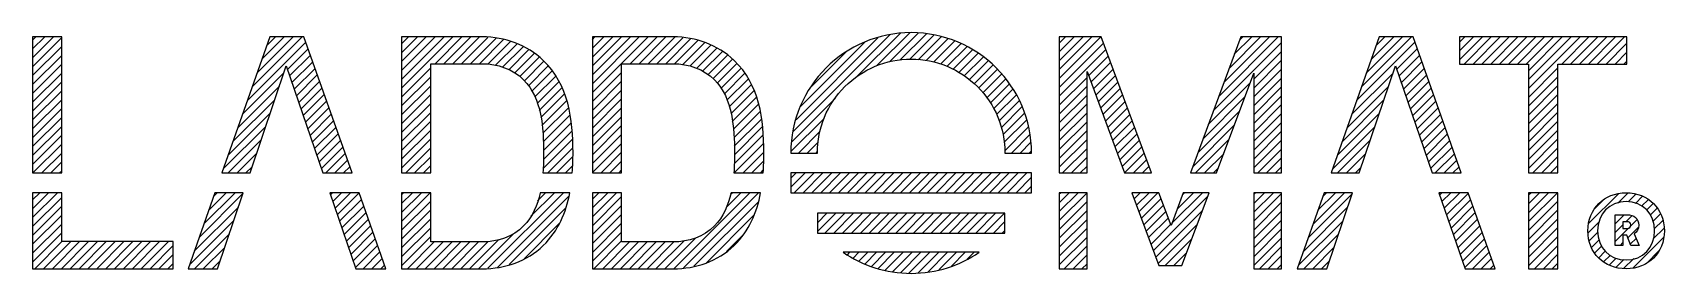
# Model space of a CAD drawing. Extents: x 85 to 497, y 598 to 659.
import ezdxf

# ---------------------------------------------------------------- set-up
doc = ezdxf.new("R2010")
doc.units = 0
doc.layers.get('0').update_dxf_attribs({"linetype": 'CONTINUOUS'})
doc.layers.add('LAYER_1', color=7, linetype='CONTINUOUS')

msp = doc.modelspace()

# ---------------------------------------------------------------- linework, layer by layer
at = {"linetype": 'ByBlock'}
for p, q in [((84.64, 657.13), (85.45, 657.94)), ((84.64, 654.89), (87.69, 657.94)), ((84.64, 652.64), (89.94, 657.94)), ((84.64, 650.4), (92, 657.76)), ((138.98, 641.88), (153.72, 656.61)), ((140.2, 645.34), (152.8, 657.94)), ((141.43, 648.81), (150.56, 657.94)), ((142.65, 652.28), (148.31, 657.94)), ((143.87, 655.75), (146.07, 657.94)), ((177.99, 656.18), (179.74, 657.94)), ((177.99, 653.94), (181.99, 657.94)), ((177.99, 651.69), (184.23, 657.94)), ((177.99, 649.45), (186.48, 657.94)), ((177.99, 647.2), (188.72, 657.94)), ((177.99, 644.96), (190.97, 657.94)), ((186.43, 651.16), (193.21, 657.94)), ((188.67, 651.16), (195.46, 657.94)), ((190.92, 651.16), (197.7, 657.94)), ((193.16, 651.16), (199.82, 657.82)), ((195.41, 651.16), (201.89, 657.63)), ((197.65, 651.16), (203.76, 657.26)), ((199.78, 651.04), (205.52, 656.78)), ((226.27, 657.32), (226.89, 657.94)), ((226.27, 655.08), (229.13, 657.94)), ((226.27, 652.83), (231.38, 657.94)), ((226.27, 650.59), (233.62, 657.94)), ((226.27, 648.34), (235.87, 657.94)), ((226.27, 646.1), (238.11, 657.94)), ((226.27, 643.85), (240.36, 657.94)), ((235.82, 651.16), (242.6, 657.94)), ((238.06, 651.16), (244.85, 657.94)), ((240.31, 651.16), (247.06, 657.91)), ((242.55, 651.16), (249.13, 657.73)), ((244.8, 651.16), (251.15, 657.51)), ((247.02, 651.13), (252.91, 657.02)), ((249.08, 650.95), (254.67, 656.54)), ((276.93, 633.9), (301.55, 658.52)), ((277.76, 636.97), (298.48, 657.69)), ((278.77, 640.22), (295.23, 656.68)), ((293.08, 647.8), (304.16, 658.88)), ((298.14, 650.61), (306.52, 659)), ((301.36, 651.59), (308.69, 658.92)), ((304.04, 652.03), (310.76, 658.74)), ((306.53, 652.27), (312.7, 658.44)), ((308.64, 652.13), (314.46, 657.95)), ((310.68, 651.93), (316.17, 657.42)), ((312.54, 651.55), (317.88, 656.89)), ((344.33, 656.39), (345.88, 657.94)), ((344.33, 654.15), (348.12, 657.94)), ((344.33, 651.9), (350.37, 657.94)), ((344.33, 649.66), (352.61, 657.94)), ((344.33, 647.41), (354.86, 657.94)), ((344.33, 645.17), (355.51, 656.35)), ((383.36, 639.3), (400.58, 656.52)), ((384.67, 642.86), (399.76, 657.94)), ((385.99, 646.42), (397.51, 657.94)), ((387.3, 649.97), (395.27, 657.94)), ((388.62, 653.53), (393.02, 657.94)), ((389.93, 657.09), (390.78, 657.94)), ((419.56, 641.82), (434.33, 656.59)), ((420.79, 645.29), (433.43, 657.94)), ((422.01, 648.76), (431.19, 657.94)), ((423.23, 652.23), (428.94, 657.94)), ((424.45, 655.7), (426.7, 657.94)), ((445.59, 656.63), (446.9, 657.94)), ((445.59, 654.38), (449.15, 657.94)), ((445.59, 652.14), (451.39, 657.94)), ((446.77, 651.07), (453.64, 657.94)), ((449.02, 651.07), (455.88, 657.94)), ((451.26, 651.07), (458.13, 657.94)), ((453.51, 651.07), (460.37, 657.94)), ((455.75, 651.07), (462.62, 657.94)), ((458, 651.07), (464.86, 657.94)), ((460.24, 651.07), (467.11, 657.94)), ((462.49, 651.07), (469.35, 657.94)), ((463.05, 649.39), (471.6, 657.94)), ((463.05, 647.14), (473.84, 657.94)), ((463.05, 644.9), (476.09, 657.94)), ((471.47, 651.07), (478.33, 657.94)), ((473.71, 651.07), (480.58, 657.94)), ((475.96, 651.07), (482.82, 657.94)), ((478.2, 651.07), (485.07, 657.94)), ((480.45, 651.07), (487.31, 657.94)), ((482.69, 651.07), (487.95, 656.33)), ((84.64, 648.15), (92, 655.51)), ((84.64, 645.91), (92, 653.27)), ((149.08, 649.72), (154.31, 654.96)), ((149.65, 648.05), (154.89, 653.3)), ((201.76, 650.77), (207.19, 656.21)), ((203.52, 650.29), (208.7, 655.46)), ((205.1, 649.63), (210.2, 654.72)), ((206.6, 648.88), (211.5, 653.78)), ((207.86, 647.89), (212.76, 652.8)), ((250.92, 650.54), (256.22, 655.84)), ((252.63, 650), (257.72, 655.1)), ((254.13, 649.26), (259.15, 654.28)), ((255.51, 648.39), (260.41, 653.29)), ((256.76, 647.4), (261.67, 652.31)), ((281.33, 645.03), (290.42, 654.12)), ((314.26, 651.02), (319.47, 656.22)), ((315.98, 650.5), (320.92, 655.43)), ((317.45, 649.72), (322.38, 654.64)), ((318.91, 648.93), (323.83, 653.86)), ((320.32, 648.1), (325.07, 652.85)), ((344.33, 642.92), (356.12, 654.71)), ((351.76, 648.1), (356.72, 653.07)), ((393.55, 647.24), (400.58, 654.28)), ((429.68, 649.7), (434.91, 654.93)), ((430.26, 648.03), (435.5, 653.27)), ((484.94, 651.07), (487.95, 654.08)), ((84.64, 643.66), (92, 651.02)), ((84.64, 641.41), (92, 648.78)), ((137.76, 638.41), (148.2, 648.84)), ((150.22, 646.38), (155.48, 651.64)), ((150.8, 644.71), (156.07, 649.98)), ((151.37, 643.04), (156.65, 648.32)), ((177.99, 642.71), (185.35, 650.08)), ((209.05, 646.84), (213.99, 651.78)), ((210.06, 645.6), (215.06, 650.6)), ((210.93, 644.23), (216.1, 649.39)), ((226.27, 641.61), (233.63, 648.97)), ((257.83, 646.23), (262.8, 651.2)), ((258.81, 644.96), (263.87, 650.02)), ((259.62, 643.53), (264.82, 648.73)), ((321.55, 647.09), (326.3, 651.84)), ((322.78, 646.07), (327.53, 650.82)), ((323.95, 645), (328.7, 649.74)), ((324.97, 643.77), (329.72, 648.51)), ((352.36, 646.47), (357.33, 651.43)), ((352.97, 644.83), (357.94, 649.8)), ((353.58, 643.19), (358.55, 648.16)), ((393.55, 645), (400.58, 652.03)), ((393.55, 642.75), (400.58, 649.79)), ((418.34, 638.36), (428.78, 648.79)), ((430.83, 646.36), (436.09, 651.61)), ((431.41, 644.69), (436.68, 649.96)), ((431.98, 643.02), (437.26, 648.3)), ((463.05, 642.65), (470.49, 650.1)), ((487.18, 651.07), (487.95, 651.84)), ((84.64, 639.17), (92, 646.53)), ((84.64, 636.92), (92, 644.29)), ((136.54, 634.94), (147.05, 645.45)), ((151.95, 641.37), (157.24, 646.66)), ((152.52, 639.7), (157.83, 645.01)), ((177.99, 640.47), (185.35, 647.83)), ((177.99, 638.22), (185.35, 645.59)), ((211.7, 642.75), (216.99, 648.04)), ((212.25, 641.06), (217.84, 646.65)), ((212.8, 639.36), (218.56, 645.12)), ((226.27, 639.36), (233.63, 646.73)), ((226.27, 637.12), (233.63, 644.48)), ((260.25, 641.91), (265.71, 647.37)), ((260.81, 640.22), (266.48, 645.9)), ((261.36, 638.53), (267.2, 644.37)), ((325.98, 642.53), (330.73, 647.28)), ((326.91, 641.22), (331.75, 646.05)), ((327.69, 639.76), (332.62, 644.68)), ((344.33, 640.68), (351.36, 647.71)), ((344.33, 638.43), (351.36, 645.46)), ((354.19, 641.55), (359.15, 646.52)), ((354.79, 639.92), (359.76, 644.88)), ((382.05, 635.74), (392.65, 646.34)), ((393.55, 640.51), (400.58, 647.54)), ((393.55, 638.26), (400.58, 645.3)), ((417.12, 634.89), (427.63, 645.4)), ((432.55, 641.34), (437.85, 646.64)), ((433.13, 639.67), (438.44, 644.98)), ((463.05, 640.41), (470.49, 647.85)), ((463.05, 638.16), (470.49, 645.61)), ((84.64, 634.68), (92, 642.04)), ((135.31, 631.47), (145.9, 642.05)), ((153.09, 638.03), (158.42, 643.35)), ((153.67, 636.36), (159, 641.69)), ((154.24, 634.69), (159.59, 640.03)), ((177.99, 635.98), (185.35, 643.34)), ((177.99, 633.73), (185.35, 641.1)), ((213.22, 637.54), (219.22, 643.54)), ((213.48, 635.56), (219.77, 641.85)), ((213.74, 633.57), (220.19, 640.02)), ((226.27, 634.87), (233.63, 642.24)), ((226.27, 632.63), (233.63, 639.99)), ((261.64, 636.56), (267.78, 642.71)), ((261.9, 634.58), (268.31, 640.99)), ((276.58, 631.3), (287.65, 642.37)), ((328.48, 638.3), (333.41, 643.23)), ((329.11, 636.69), (334.2, 641.77)), ((329.63, 634.96), (334.97, 640.3)), ((344.33, 636.19), (351.36, 643.22)), ((344.33, 633.94), (351.36, 640.97)), ((355.4, 638.28), (360.37, 643.25)), ((356.01, 636.64), (360.98, 641.61)), ((356.62, 635), (361.58, 639.97)), ((380.73, 632.18), (391.3, 642.75)), ((393.55, 636.02), (400.58, 643.05)), ((393.55, 633.77), (400.58, 640.81)), ((415.89, 631.42), (426.48, 642)), ((433.7, 638), (439.02, 643.32)), ((434.28, 636.33), (439.61, 641.67)), ((434.85, 634.66), (440.2, 640.01)), ((463.05, 635.92), (470.49, 643.36)), ((463.05, 633.67), (470.49, 641.12)), ((84.64, 632.43), (92, 639.8)), ((84.64, 630.19), (92, 637.55)), ((134.09, 628), (144.75, 638.66)), ((154.82, 633.01), (160.18, 638.37)), ((155.39, 631.34), (160.76, 636.72)), ((177.99, 631.49), (185.35, 638.85)), ((177.99, 629.24), (185.35, 636.61)), ((213.81, 631.39), (220.53, 638.11)), ((213.87, 629.21), (220.86, 636.2)), ((226.27, 630.38), (233.63, 637.75)), ((262.07, 632.5), (268.64, 639.08)), ((262.13, 630.32), (268.98, 637.17)), ((276.46, 628.93), (284.84, 637.32)), ((330.16, 633.24), (335.5, 638.59)), ((330.36, 631.2), (336.03, 636.87)), ((344.33, 631.7), (351.36, 638.73)), ((344.33, 629.45), (351.36, 636.48)), ((357.22, 633.37), (362.19, 638.33)), ((357.83, 631.73), (362.8, 636.7)), ((379.42, 628.62), (389.96, 639.16)), ((393.55, 631.53), (400.58, 638.56)), ((393.55, 629.28), (400.58, 636.32)), ((414.67, 627.95), (425.33, 638.61)), ((435.42, 632.99), (440.78, 638.35)), ((436, 631.32), (441.37, 636.69)), ((463.05, 631.43), (470.49, 638.87)), ((463.05, 629.18), (470.49, 636.63)), ((84.64, 627.94), (92, 635.31)), ((84.64, 625.7), (92, 633.06)), ((132.87, 624.54), (143.6, 635.26)), ((134.12, 623.55), (142.45, 631.87)), ((155.96, 629.67), (161.35, 635.06)), ((156.54, 628), (161.94, 633.4)), ((157.11, 626.33), (162.52, 631.74)), ((177.99, 627), (185.35, 634.36)), ((177.99, 624.75), (185.35, 632.12)), ((213.77, 624.61), (221.19, 632.04)), ((213.84, 626.93), (221.1, 634.19)), ((226.27, 628.14), (233.63, 635.5)), ((226.27, 625.89), (233.63, 633.26)), ((262.09, 625.79), (269.43, 633.13)), ((262.16, 628.1), (269.31, 635.25)), ((278.34, 628.57), (283.87, 634.1)), ((330.56, 629.15), (336.57, 635.16)), ((332.22, 628.57), (336.93, 633.27)), ((344.33, 627.21), (351.36, 634.24)), ((344.33, 624.96), (351.36, 631.99)), ((358.44, 630.09), (363.4, 635.06)), ((359.05, 628.45), (364.01, 633.42)), ((359.65, 626.82), (364.62, 631.78)), ((378.11, 625.06), (388.62, 635.58)), ((378.84, 623.55), (387.28, 631.99)), ((393.55, 627.04), (400.58, 634.07)), ((393.55, 624.79), (400.58, 631.82)), ((413.45, 624.49), (424.18, 635.21)), ((414.76, 623.55), (423.03, 631.82)), ((436.57, 629.65), (441.96, 635.03)), ((437.15, 627.98), (442.55, 633.38)), ((437.72, 626.31), (443.13, 631.72)), ((463.05, 626.94), (470.49, 634.38)), ((463.05, 624.69), (470.49, 632.14)), ((84.73, 623.55), (92, 630.82)), ((86.98, 623.55), (92, 628.57)), ((136.37, 623.55), (141.3, 628.47)), ((157.69, 624.66), (163.11, 630.08)), ((158.82, 623.55), (163.7, 628.43)), ((179.02, 623.55), (185.35, 629.87)), ((181.27, 623.55), (185.35, 627.63)), ((214.95, 623.55), (221.28, 629.88)), ((217.19, 623.55), (221.3, 627.66)), ((226.27, 623.65), (233.63, 631.01)), ((228.42, 623.55), (233.63, 628.77)), ((262.09, 623.55), (269.52, 630.98)), ((264.34, 623.55), (269.61, 628.82)), ((280.59, 628.57), (283.43, 631.41)), ((282.83, 628.57), (283.19, 628.92)), ((334.47, 628.57), (337.19, 631.29)), ((336.71, 628.57), (337.3, 629.15)), ((345.16, 623.55), (351.36, 629.75)), ((347.4, 623.55), (351.36, 627.5)), ((360.26, 625.18), (365.23, 630.14)), ((360.87, 623.55), (365.83, 628.51)), ((381.08, 623.55), (385.94, 628.4)), ((394.55, 623.55), (400.58, 629.58)), ((417, 623.55), (421.88, 628.42)), ((438.29, 624.63), (443.72, 630.06)), ((439.45, 623.55), (444.31, 628.4)), ((464.15, 623.55), (470.49, 629.89)), ((466.39, 623.55), (470.49, 627.65)), ((89.22, 623.55), (92, 626.33)), ((91.47, 623.55), (92, 624.08)), ((138.61, 623.55), (140.15, 625.08)), ((161.06, 623.55), (164.29, 626.77)), ((163.31, 623.55), (164.87, 625.11)), ((183.51, 623.55), (185.35, 625.38)), ((219.44, 623.55), (221.22, 625.33)), ((230.66, 623.55), (233.63, 626.52)), ((232.91, 623.55), (233.63, 624.28)), ((266.58, 623.55), (269.55, 626.51)), ((268.83, 623.55), (269.47, 624.19)), ((276.44, 622.18), (277.81, 623.55)), ((276.44, 619.93), (280.05, 623.55)), ((277.28, 618.53), (282.3, 623.55)), ((279.52, 618.53), (284.54, 623.55)), ((281.77, 618.53), (286.79, 623.55)), ((284.01, 618.53), (289.03, 623.55)), ((286.26, 618.53), (291.28, 623.55)), ((288.5, 618.53), (293.52, 623.55)), ((290.75, 618.53), (295.77, 623.55)), ((292.99, 618.53), (298.01, 623.55)), ((295.24, 618.53), (300.26, 623.55)), ((297.48, 618.53), (302.5, 623.55)), ((299.73, 618.53), (304.75, 623.55)), ((301.97, 618.53), (306.99, 623.55)), ((304.22, 618.53), (309.24, 623.55)), ((306.46, 618.53), (311.48, 623.55)), ((308.71, 618.53), (313.73, 623.55)), ((310.95, 618.53), (315.97, 623.55)), ((313.2, 618.53), (318.22, 623.55)), ((315.44, 618.53), (320.46, 623.55)), ((317.69, 618.53), (322.71, 623.55)), ((319.93, 618.53), (324.95, 623.55)), ((322.18, 618.53), (327.2, 623.55)), ((324.42, 618.53), (329.44, 623.55)), ((326.67, 618.53), (331.69, 623.55)), ((328.91, 618.53), (333.93, 623.55)), ((331.16, 618.53), (336.18, 623.55)), ((349.65, 623.55), (351.36, 625.26)), ((363.12, 623.55), (366.44, 626.87)), ((365.36, 623.55), (367.05, 625.23)), ((367.61, 623.55), (367.66, 623.59)), ((383.33, 623.55), (384.59, 624.82)), ((396.8, 623.55), (400.58, 627.33)), ((399.04, 623.55), (400.58, 625.09)), ((419.25, 623.55), (420.73, 625.03)), ((441.7, 623.55), (444.89, 626.74)), ((443.94, 623.55), (445.48, 625.09)), ((468.64, 623.55), (470.49, 625.4)), ((333.4, 618.53), (337.33, 622.45)), ((335.65, 618.53), (337.33, 620.2)), ((84.64, 616.72), (86.44, 618.52)), ((84.64, 614.47), (88.69, 618.52)), ((84.64, 612.23), (90.93, 618.52)), ((84.64, 609.98), (92, 617.35)), ((84.64, 607.74), (92, 615.1)), ((126.75, 607.2), (137.85, 618.29)), ((127.98, 610.66), (135.84, 618.52)), ((129.2, 614.13), (133.59, 618.52)), ((130.42, 617.6), (131.35, 618.52)), ((159.98, 617.98), (160.53, 618.52)), ((160.56, 616.3), (162.78, 618.52)), ((161.13, 614.63), (165.02, 618.52)), ((161.7, 612.96), (167.22, 618.48)), ((162.28, 611.29), (167.81, 616.82)), ((162.85, 609.62), (168.39, 615.16)), ((177.99, 618.02), (178.49, 618.52)), ((177.99, 615.77), (180.74, 618.52)), ((177.99, 613.53), (182.98, 618.52)), ((177.99, 611.28), (185.23, 618.52)), ((177.99, 609.04), (185.35, 616.4)), ((199.78, 599.4), (218.9, 618.52)), ((202.23, 599.61), (220.31, 617.69)), ((210.7, 612.57), (216.66, 618.52)), ((212.35, 616.46), (214.41, 618.52)), ((226.27, 616.91), (227.88, 618.52)), ((226.27, 614.67), (230.13, 618.52)), ((226.27, 612.42), (232.37, 618.52)), ((226.27, 610.18), (233.63, 617.54)), ((226.27, 607.93), (233.63, 615.3)), ((246.82, 599.3), (266.05, 618.52)), ((249.27, 599.5), (268.29, 618.52)), ((251.93, 599.91), (268.23, 616.22)), ((260.08, 614.8), (263.8, 618.52)), ((261.21, 618.17), (261.56, 618.52)), ((344.33, 618.23), (344.63, 618.52)), ((344.33, 615.98), (346.87, 618.52)), ((344.33, 613.74), (349.12, 618.52)), ((344.33, 611.49), (351.36, 618.52)), ((344.33, 609.25), (351.36, 616.28)), ((363.3, 616.99), (364.83, 618.52)), ((363.91, 615.35), (367.08, 618.52)), ((364.51, 613.72), (369.32, 618.52)), ((365.12, 612.08), (370.09, 617.04)), ((365.73, 610.44), (370.69, 615.41)), ((368.16, 603.89), (381.91, 617.64)), ((372.85, 610.83), (380.55, 618.52)), ((374.16, 614.39), (378.3, 618.52)), ((375.48, 617.95), (376.06, 618.52)), ((393.55, 618.06), (394.02, 618.52)), ((393.55, 615.81), (396.26, 618.52)), ((393.55, 613.57), (398.51, 618.52)), ((393.55, 611.32), (400.58, 618.35)), ((393.55, 609.08), (400.58, 616.11)), ((407.33, 607.15), (418.43, 618.24)), ((408.56, 610.61), (416.47, 618.52)), ((409.78, 614.08), (414.22, 618.52)), ((411, 617.55), (411.98, 618.52)), ((440.59, 617.95), (441.16, 618.52)), ((441.16, 616.28), (443.41, 618.52)), ((441.74, 614.61), (445.65, 618.52)), ((442.31, 612.94), (447.83, 618.45)), ((442.89, 611.27), (448.42, 616.8)), ((443.46, 609.6), (449, 615.14)), ((463.05, 617.96), (463.62, 618.52)), ((463.05, 615.71), (465.86, 618.52)), ((463.05, 613.47), (468.11, 618.52)), ((463.05, 611.22), (470.35, 618.52)), ((463.05, 608.98), (470.49, 616.42)), ((478.24, 610.7), (485.9, 618.35)), ((479.65, 614.35), (482.23, 616.94)), ((485.67, 615.88), (488.26, 618.48)), ((488.22, 616.19), (490.23, 618.2)), ((490.11, 615.83), (491.91, 617.63)), ((491.61, 615.09), (493.36, 616.84)), ((492.95, 614.18), (494.6, 615.84)), ((84.64, 605.49), (92, 612.86)), ((124.31, 600.26), (135.55, 611.5)), ((125.53, 603.73), (136.7, 614.89)), ((163.43, 607.95), (168.98, 613.5)), ((164, 606.28), (169.57, 611.85)), ((177.99, 606.79), (185.35, 614.16)), ((177.99, 604.55), (185.35, 611.91)), ((205.2, 600.33), (219.54, 614.67)), ((226.27, 605.69), (233.63, 613.05)), ((255, 600.74), (267.12, 612.86)), ((283.15, 613.17), (283.33, 613.35)), ((283.15, 610.93), (285.57, 613.35)), ((283.15, 608.68), (287.82, 613.35)), ((285.04, 608.33), (290.06, 613.35)), ((287.28, 608.33), (292.31, 613.35)), ((289.53, 608.33), (294.55, 613.35)), ((291.77, 608.33), (296.8, 613.35)), ((294.02, 608.33), (299.04, 613.35)), ((296.26, 608.33), (301.29, 613.35)), ((298.51, 608.33), (303.53, 613.35)), ((300.75, 608.33), (305.78, 613.35)), ((303, 608.33), (308.02, 613.35)), ((305.24, 608.33), (310.27, 613.35)), ((307.49, 608.33), (312.51, 613.35)), ((309.73, 608.33), (314.76, 613.35)), ((311.98, 608.33), (317, 613.35)), ((314.22, 608.33), (319.25, 613.35)), ((316.47, 608.33), (321.49, 613.35)), ((318.71, 608.33), (323.74, 613.35)), ((320.96, 608.33), (325.98, 613.35)), ((323.2, 608.33), (328.23, 613.35)), ((325.45, 608.33), (330.47, 613.35)), ((327.69, 608.33), (330.61, 611.25)), ((344.33, 607), (351.36, 614.03)), ((344.33, 604.76), (351.36, 611.79)), ((366.34, 608.8), (371.3, 613.77)), ((366.94, 607.17), (371.91, 612.13)), ((368.77, 602.25), (380.57, 614.05)), ((393.55, 606.83), (400.58, 613.86)), ((393.55, 604.59), (400.58, 611.62)), ((404.89, 600.21), (416.13, 611.45)), ((406.11, 603.68), (417.28, 614.85)), ((444.04, 607.92), (449.59, 613.48)), ((444.61, 606.25), (450.18, 611.82)), ((463.05, 606.73), (470.49, 614.18)), ((463.05, 604.49), (470.49, 611.93)), ((478.12, 608.34), (480.93, 611.14)), ((484.95, 612.92), (484.97, 612.94)), ((484.95, 610.67), (487.22, 612.94)), ((487.7, 611.18), (489.25, 612.73)), ((488.82, 610.06), (490.5, 611.74)), ((493.82, 612.81), (495.63, 614.61)), ((494.53, 611.28), (496.45, 613.19)), ((494.87, 609.37), (497.04, 611.54)), ((84.64, 603.25), (92, 610.61)), ((84.64, 601), (92, 608.37)), ((125.58, 599.29), (134.4, 608.1)), ((164.57, 604.61), (170.15, 610.19)), ((165.15, 602.94), (170.74, 608.53)), ((165.72, 601.27), (171.33, 606.87)), ((177.99, 602.3), (185.35, 609.67)), ((177.99, 600.06), (185.35, 607.42)), ((197.42, 599.29), (206.35, 608.22)), ((208.94, 601.82), (217.93, 610.82)), ((226.27, 603.44), (233.63, 610.81)), ((226.27, 601.2), (233.63, 608.56)), ((244.57, 599.29), (252.38, 607.1)), ((260.19, 603.69), (264.65, 608.15)), ((329.94, 608.33), (330.61, 609)), ((344.33, 602.51), (351.36, 609.54)), ((344.33, 600.27), (351.36, 607.3)), ((367.55, 605.53), (372.52, 610.49)), ((369.37, 600.62), (379.22, 610.47)), ((371.12, 600.11), (377.88, 606.88)), ((393.55, 602.34), (400.58, 609.37)), ((393.55, 600.1), (400.58, 607.13)), ((406.21, 599.29), (414.98, 608.05)), ((445.18, 604.58), (450.76, 610.16)), ((445.76, 602.91), (451.35, 608.5)), ((446.33, 601.24), (451.94, 606.85)), ((463.05, 602.24), (470.49, 609.69)), ((463.05, 600), (470.49, 607.44)), ((478.4, 606.37), (480.59, 608.56)), ((484.95, 608.43), (486.9, 610.38)), ((484.95, 606.18), (488.4, 609.63)), ((488.16, 607.15), (490.83, 609.82)), ((488.81, 605.56), (490.24, 606.98)), ((489.43, 599.44), (497.26, 607.27)), ((494.58, 606.84), (497.35, 609.6)), ((85.17, 599.29), (92.03, 606.15)), ((87.41, 599.29), (94.28, 606.15)), ((89.66, 599.29), (96.52, 606.15)), ((91.9, 599.29), (98.77, 606.15)), ((94.15, 599.29), (101.01, 606.15)), ((96.39, 599.29), (103.26, 606.15)), ((98.64, 599.29), (105.5, 606.15)), ((100.88, 599.29), (107.75, 606.15)), ((103.13, 599.29), (109.99, 606.15)), ((105.37, 599.29), (112.24, 606.15)), ((107.62, 599.29), (114.48, 606.15)), ((109.86, 599.29), (116.73, 606.15)), ((112.11, 599.29), (118.97, 606.15)), ((114.35, 599.29), (120.21, 605.15)), ((116.6, 599.29), (120.21, 602.9)), ((127.82, 599.29), (133.25, 604.71)), ((166.3, 599.59), (171.92, 605.21)), ((168.23, 599.29), (172.5, 603.56)), ((179.46, 599.29), (186.24, 606.07)), ((181.7, 599.29), (188.49, 606.07)), ((183.95, 599.29), (190.73, 606.07)), ((186.19, 599.29), (192.98, 606.07)), ((188.44, 599.29), (195.22, 606.07)), ((190.68, 599.29), (197.47, 606.07)), ((192.93, 599.29), (199.84, 606.19)), ((195.17, 599.29), (202.56, 606.67)), ((226.61, 599.29), (233.63, 606.32)), ((228.85, 599.29), (235.63, 606.07)), ((231.1, 599.29), (237.88, 606.07)), ((233.34, 599.29), (240.12, 606.07)), ((235.59, 599.29), (242.37, 606.07)), ((237.83, 599.29), (244.61, 606.07)), ((240.08, 599.29), (246.87, 606.08)), ((242.32, 599.29), (249.33, 606.3)), ((290.76, 602.82), (291.39, 603.46)), ((292.18, 602), (293.64, 603.46)), ((293.6, 601.18), (295.88, 603.46)), ((295.21, 600.54), (298.13, 603.46)), ((296.81, 599.89), (300.37, 603.46)), ((298.51, 599.35), (302.62, 603.46)), ((300.33, 598.92), (304.86, 603.46)), ((302.15, 598.5), (307.11, 603.46)), ((304.23, 598.33), (309.35, 603.46)), ((306.31, 598.17), (311.6, 603.46)), ((308.65, 598.26), (313.84, 603.46)), ((311.08, 598.45), (316.09, 603.46)), ((313.91, 599.03), (318.33, 603.46)), ((317.06, 599.94), (320.58, 603.46)), ((321.05, 601.68), (322.82, 603.46)), ((345.59, 599.29), (351.36, 605.05)), ((347.84, 599.29), (351.36, 602.81)), ((373.36, 600.11), (376.54, 603.29)), ((394.99, 599.29), (400.58, 604.88)), ((408.46, 599.29), (413.83, 604.66)), ((446.91, 599.57), (452.52, 605.19)), ((448.87, 599.29), (453.11, 603.53)), ((464.58, 599.29), (470.49, 605.2)), ((466.83, 599.29), (470.49, 602.95)), ((478.97, 604.69), (480.93, 606.65)), ((479.77, 603.25), (481.6, 605.08)), ((480.78, 602.01), (482.47, 603.7)), ((482.02, 601.01), (483.78, 602.77)), ((486.22, 605.21), (486.92, 605.91)), ((490.71, 605.21), (490.92, 605.42)), ((492.9, 600.66), (496.05, 603.81)), ((118.84, 599.29), (120.21, 600.66)), ((130.07, 599.29), (132.1, 601.31)), ((170.48, 599.29), (173.09, 601.9)), ((172.72, 599.29), (173.68, 600.24)), ((350.08, 599.29), (351.36, 600.56)), ((397.23, 599.29), (400.58, 602.64)), ((399.48, 599.29), (400.58, 600.39)), ((410.7, 599.29), (412.68, 601.26)), ((451.11, 599.29), (453.7, 601.87)), ((453.36, 599.29), (454.29, 600.21)), ((469.07, 599.29), (470.49, 600.71)), ((483.46, 600.21), (485.26, 602)), ((485.14, 599.63), (487.15, 601.65)), ((487.09, 599.35), (489.65, 601.9))]:
    msp.add_line(p, q, dxfattribs=at)
at = {"layer": 'LAYER_1', "color": 7}
for p, q in [((92, 657.94), (84.64, 657.94)), ((84.64, 657.94), (84.64, 623.55)), ((92, 623.55), (92, 657.94)), ((144.65, 657.94), (132.52, 623.55)), ((153.25, 657.94), (144.65, 657.94)), ((165.43, 623.55), (153.25, 657.94)), ((198.42, 657.94), (177.99, 657.94)), ((177.99, 657.94), (177.99, 623.55)), ((246.71, 657.94), (226.27, 657.94)), ((226.27, 657.94), (226.27, 623.55)), ((354.92, 657.94), (344.33, 657.94)), ((344.33, 657.94), (344.33, 623.55)), ((367.67, 623.55), (354.92, 657.94)), ((390.24, 657.94), (377.55, 623.55)), ((400.58, 657.94), (390.24, 657.94)), ((400.58, 623.55), (400.58, 657.94)), ((425.25, 657.94), (413.12, 623.55)), ((433.85, 657.94), (425.25, 657.94)), ((446.02, 623.55), (433.85, 657.94)), ((487.95, 657.94), (445.59, 657.94)), ((445.59, 657.94), (445.59, 651.07)), ((487.95, 651.07), (487.95, 657.94)), ((139.63, 623.55), (148.78, 650.58)), ((148.78, 650.58), (158.07, 623.55)), ((185.35, 651.16), (198.42, 651.16)), ((185.35, 623.55), (185.35, 651.16)), ((233.63, 651.16), (246.71, 651.16)), ((233.63, 623.55), (233.63, 651.16)), ((351.36, 649.17), (360.87, 623.55)), ((351.36, 623.55), (351.36, 649.17)), ((384.12, 623.55), (393.55, 648.76)), ((393.55, 648.76), (393.55, 623.55)), ((420.23, 623.55), (429.38, 650.58)), ((429.38, 650.58), (438.67, 623.55)), ((445.59, 651.07), (463.05, 651.07)), ((463.05, 651.07), (463.05, 623.55)), ((470.49, 651.07), (487.95, 651.07)), ((470.49, 623.55), (470.49, 651.07)), ((276.44, 628.55), (276.44, 628.57)), ((276.44, 628.57), (283.15, 628.57)), ((330.61, 628.57), (337.33, 628.57)), ((84.64, 623.55), (92, 623.55)), ((84.64, 623.55), (84.64, 623.55)), ((84.64, 623.55), (84.64, 623.55)), ((132.52, 623.55), (139.63, 623.55)), ((158.07, 623.55), (165.43, 623.55)), ((177.99, 623.55), (185.35, 623.55)), ((213.73, 623.55), (221.16, 623.55)), ((226.27, 623.55), (233.63, 623.55)), ((262.02, 623.55), (269.45, 623.55)), ((337.33, 623.55), (276.44, 623.55)), ((276.44, 623.55), (276.44, 618.53)), ((337.33, 618.53), (337.33, 623.55)), ((344.33, 623.55), (351.36, 623.55)), ((360.87, 623.55), (367.67, 623.55)), ((377.55, 623.55), (384.12, 623.55)), ((393.55, 623.55), (400.58, 623.55)), ((413.12, 623.55), (420.23, 623.55)), ((438.67, 623.55), (446.02, 623.55)), ((463.05, 623.55), (470.49, 623.55)), ((92, 618.52), (84.64, 618.52)), ((84.64, 618.52), (84.64, 599.29)), ((92, 606.15), (92, 618.52)), ((130.75, 618.52), (123.96, 599.29)), ((137.93, 618.52), (130.75, 618.52)), ((131.41, 599.29), (137.93, 618.52)), ((167.2, 618.52), (159.79, 618.52)), ((159.79, 618.52), (166.4, 599.29)), ((174.01, 599.29), (167.2, 618.52)), ((185.35, 618.52), (177.99, 618.52)), ((177.99, 618.52), (177.99, 599.29)), ((185.35, 606.07), (185.35, 618.52)), ((220.52, 618.52), (213.04, 618.52)), ((233.63, 618.52), (226.27, 618.52)), ((226.27, 618.52), (226.27, 599.29)), ((233.63, 606.07), (233.63, 618.52)), ((268.8, 618.52), (261.33, 618.52)), ((276.44, 618.53), (337.33, 618.53)), ((276.44, 618.53), (276.44, 618.53)), ((276.44, 618.53), (276.44, 618.53)), ((351.36, 618.52), (344.33, 618.52)), ((344.33, 618.52), (344.33, 599.29)), ((351.36, 599.29), (351.36, 618.52)), ((369.54, 618.52), (362.73, 618.52)), ((362.73, 618.52), (369.56, 600.11)), ((372.62, 610.21), (369.54, 618.52)), ((375.69, 618.52), (372.62, 610.21)), ((375.35, 600.11), (382.24, 618.52)), ((382.24, 618.52), (375.69, 618.52)), ((400.58, 618.52), (393.55, 618.52)), ((393.55, 618.52), (393.55, 599.29)), ((400.58, 599.29), (400.58, 618.52)), ((411.35, 618.52), (404.56, 599.29)), ((418.53, 618.52), (411.35, 618.52)), ((412.01, 599.29), (418.53, 618.52)), ((447.8, 618.52), (440.39, 618.52)), ((440.39, 618.52), (447, 599.29)), ((454.61, 599.29), (447.8, 618.52)), ((470.49, 618.52), (463.05, 618.52)), ((463.05, 618.52), (463.05, 599.29)), ((470.49, 599.29), (470.49, 618.52)), ((487.74, 616.28), (487.74, 616.28)), ((330.61, 613.35), (283.15, 613.35)), ((283.15, 613.35), (283.15, 608.33)), ((330.61, 608.33), (330.61, 613.35)), ((484.95, 605.21), (484.95, 612.94)), ((484.95, 612.94), (488.02, 612.94)), ((488.02, 611.18), (486.9, 611.18)), ((486.9, 611.18), (486.9, 609.51)), ((488.02, 611.18), (488.02, 611.18)), ((283.15, 608.33), (330.61, 608.33)), ((283.15, 608.33), (283.15, 608.33)), ((283.15, 608.33), (283.15, 608.33)), ((486.9, 609.51), (488.02, 609.51)), ((487.91, 607.75), (486.92, 607.75)), ((486.92, 607.75), (486.92, 605.21)), ((488.95, 605.21), (487.91, 607.75)), ((489.74, 608.13), (491.01, 605.21)), ((120.21, 606.15), (92, 606.15)), ((120.21, 599.29), (120.21, 606.15)), ((198.42, 606.07), (185.35, 606.07)), ((246.71, 606.07), (233.63, 606.07)), ((324.09, 603.46), (289.68, 603.46)), ((486.92, 605.21), (484.95, 605.21)), ((491.01, 605.21), (488.95, 605.21)), ((488.95, 605.21), (488.95, 605.21)), ((84.64, 599.29), (120.21, 599.29)), ((123.96, 599.29), (131.41, 599.29)), ((166.4, 599.29), (174.01, 599.29)), ((177.99, 599.29), (198.42, 599.29)), ((226.27, 599.29), (246.71, 599.29)), ((344.33, 599.29), (351.36, 599.29)), ((344.33, 599.29), (344.33, 599.29)), ((344.33, 599.29), (344.33, 599.29)), ((369.56, 600.11), (375.35, 600.11)), ((393.55, 599.29), (400.58, 599.29)), ((393.55, 599.29), (393.55, 599.29)), ((393.55, 599.29), (393.55, 599.29)), ((404.56, 599.29), (412.01, 599.29)), ((447, 599.29), (454.61, 599.29)), ((463.05, 599.29), (470.49, 599.29)), ((463.05, 599.29), (463.05, 599.29)), ((463.05, 599.29), (463.05, 599.29))]:
    msp.add_line(p, q, dxfattribs=at)
for points in [[(213.81, 651.98), (209.67, 655.95), (204.13, 657.94), (198.42, 657.94)], [(262.09, 651.98), (257.96, 655.95), (252.41, 657.94), (246.71, 657.94)], [(306.88, 659.02), (290.07, 659.02), (276.44, 645.39), (276.44, 628.57)], [(337.33, 628.57), (337.33, 645.39), (323.7, 659.02), (306.88, 659.02)], [(290.1, 645.35), (294.58, 649.83), (300.54, 652.3), (306.88, 652.3)], [(306.88, 652.3), (313.22, 652.3), (319.18, 649.83), (323.66, 645.35)], [(198.42, 651.16), (202.22, 651.16), (206.11, 649.83), (208.84, 647.1)], [(221.34, 628.65), (221.34, 637.09), (220.26, 645.86), (213.81, 651.98)], [(246.71, 651.16), (250.51, 651.16), (254.4, 649.83), (257.13, 647.1)], [(269.62, 628.65), (269.62, 637.09), (268.55, 645.86), (262.09, 651.98)], [(208.84, 647.1), (213.48, 642.3), (213.89, 634.94), (213.89, 628.65)], [(257.13, 647.1), (261.76, 642.3), (262.18, 634.94), (262.18, 628.65)], [(283.15, 628.57), (283.15, 634.91), (285.62, 640.87), (290.1, 645.35)], [(323.66, 645.35), (328.14, 640.87), (330.61, 634.91), (330.61, 628.57)], [(213.89, 628.65), (213.89, 627.01), (213.86, 625.29), (213.73, 623.55)], [(221.16, 623.55), (221.28, 625.25), (221.34, 626.96), (221.34, 628.65)], [(262.18, 628.65), (262.18, 627.01), (262.15, 625.29), (262.02, 623.55)], [(269.45, 623.55), (269.57, 625.25), (269.62, 626.96), (269.62, 628.65)], [(276.44, 628.57), (276.44, 628.56), (276.44, 628.56), (276.44, 628.55)], [(213.04, 618.52), (212.34, 615.37), (211.09, 612.41), (208.84, 610.12)], [(213.81, 605.16), (217.63, 608.84), (219.57, 613.53), (220.52, 618.52)], [(261.33, 618.52), (260.63, 615.37), (259.38, 612.41), (257.13, 610.12)], [(262.09, 605.16), (265.92, 608.84), (267.86, 613.53), (268.8, 618.52)], [(478.07, 608.91), (478.07, 614.47), (482.2, 618.52), (487.74, 618.52)], [(487.74, 616.28), (483.46, 616.28), (480.53, 613.14), (480.53, 608.91)], [(487.74, 618.52), (493.28, 618.52), (497.41, 614.45), (497.41, 608.91)], [(494.96, 608.91), (494.96, 613.14), (492.03, 616.28), (487.74, 616.28)], [(488.02, 612.94), (489.65, 612.94), (490.94, 612.05), (490.94, 610.31)], [(488.95, 610.38), (488.95, 610.93), (488.53, 611.18), (488.02, 611.18)], [(208.84, 610.12), (206.11, 607.39), (202.22, 606.07), (198.42, 606.07)], [(257.13, 610.12), (254.4, 607.39), (250.51, 606.07), (246.71, 606.07)], [(487.74, 599.29), (482.12, 599.29), (478.07, 603.29), (478.07, 608.91)], [(480.53, 608.91), (480.53, 604.64), (483.43, 601.53), (487.74, 601.53)], [(487.74, 601.53), (492, 601.53), (494.96, 604.7), (494.96, 608.91)], [(497.41, 608.91), (497.41, 603.29), (493.34, 599.29), (487.74, 599.29)], [(488.02, 609.51), (488.57, 609.51), (488.95, 609.81), (488.95, 610.38)], [(490.94, 610.31), (490.94, 609.42), (490.58, 608.56), (489.74, 608.13)], [(198.42, 599.29), (204.13, 599.29), (209.67, 601.19), (213.81, 605.16)], [(246.71, 599.29), (252.41, 599.29), (257.96, 601.19), (262.09, 605.16)], [(289.68, 603.46), (294.57, 600.1), (300.5, 598.13), (306.88, 598.13)], [(306.88, 598.13), (313.27, 598.13), (319.19, 600.1), (324.09, 603.46)]]:
    msp.add_open_spline(points, degree=3, dxfattribs=at)

doc.saveas('drawing.dxf')
